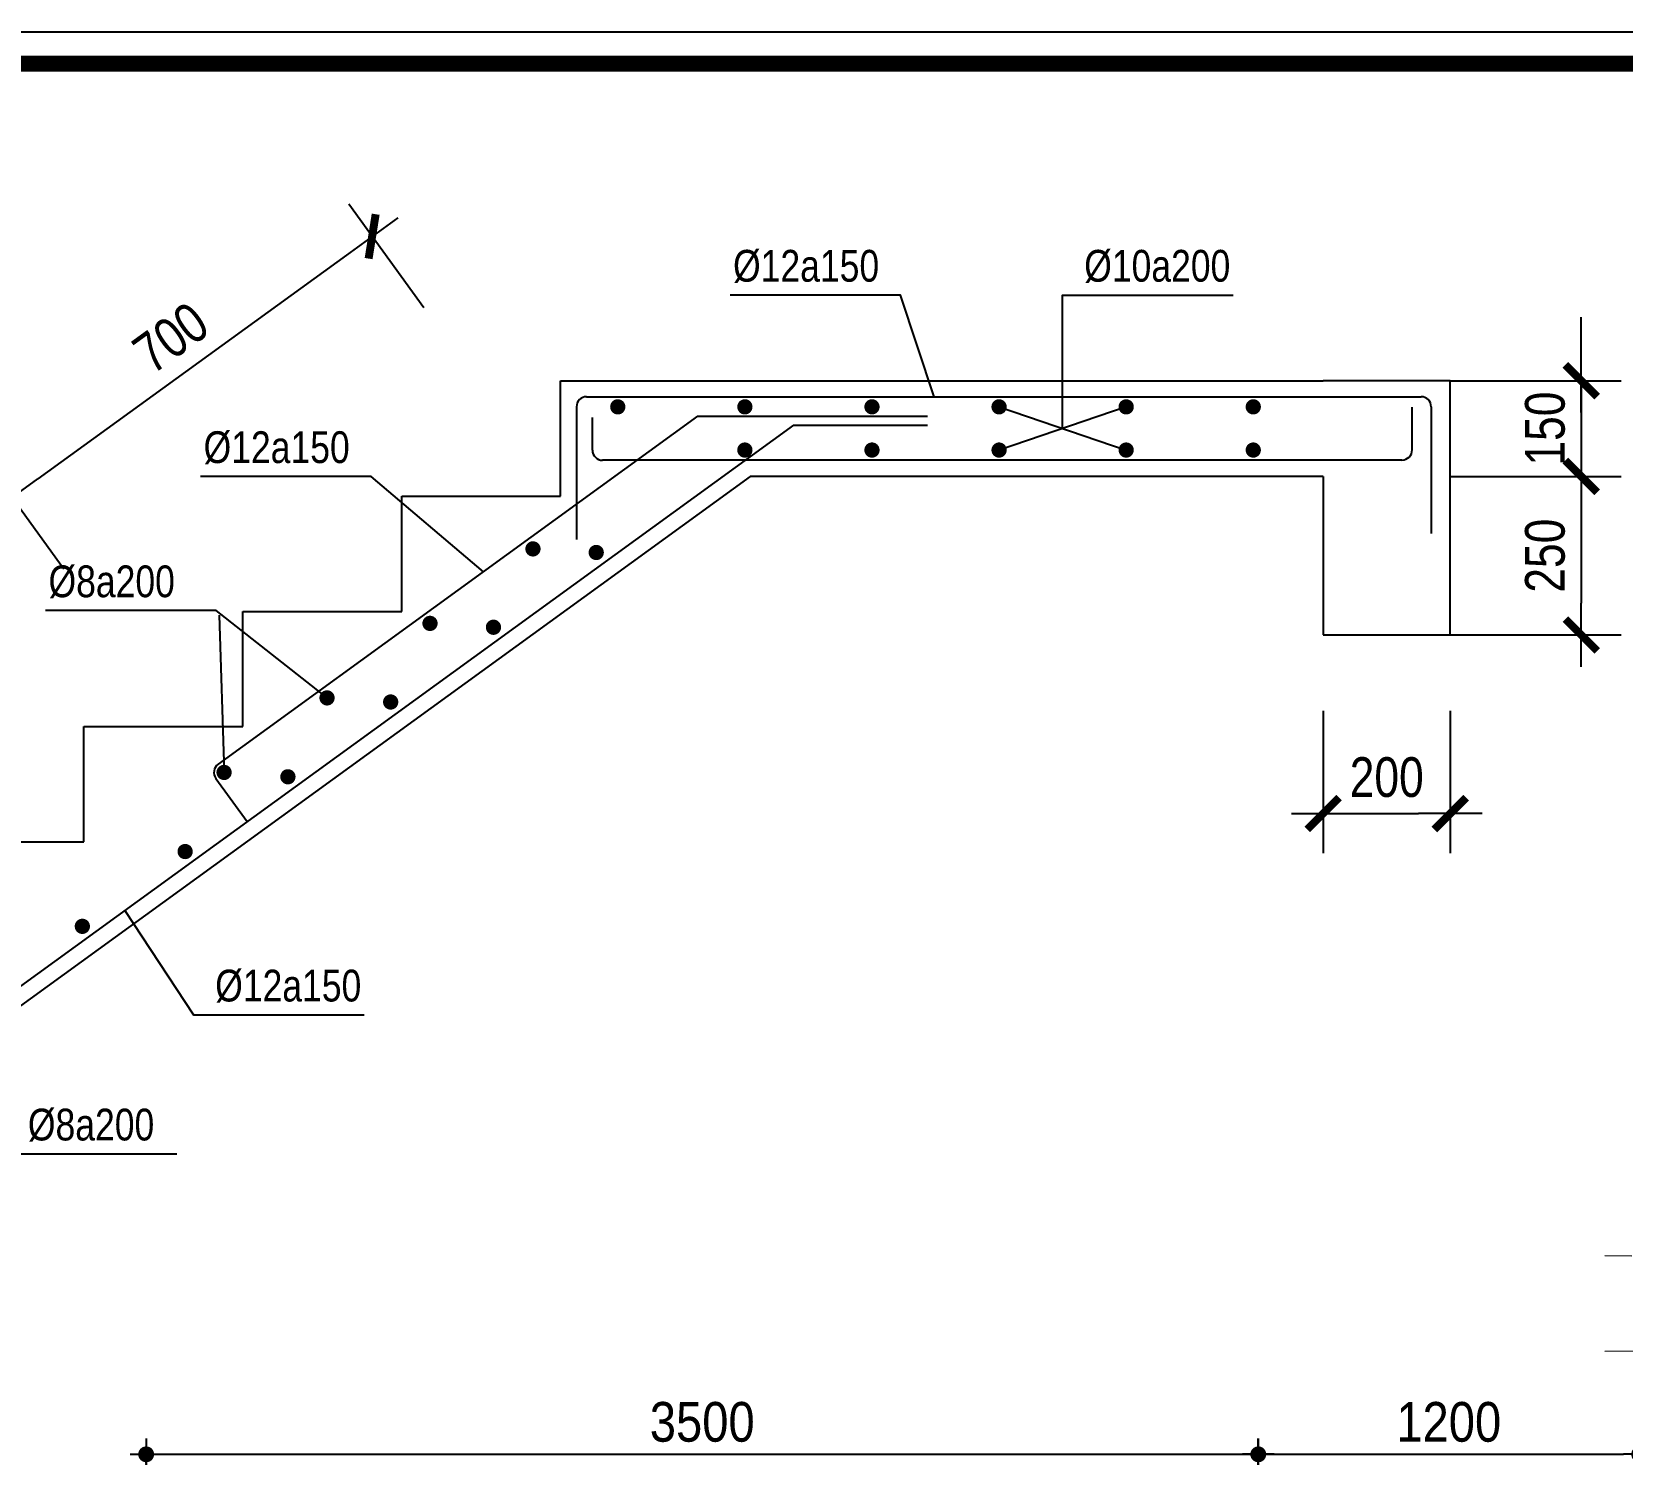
# Model space of a CAD drawing. Header units: millimetres. Extents: x 379264 to 1158416, y -283062 to 356890.
# Drawn here: x 885337 to 890342, y -6679 to -2202 of the extents above; entities that cross this region are included whole.
import ezdxf

# ---------------------------------------------------------------- set-up
doc = ezdxf.new("R2010")
doc.units = ezdxf.units.MM
doc.linetypes.add('CENTER', pattern=[2, 1.25, -0.25, 0.25, -0.25])
doc.linetypes.add('HIDDEN5', pattern=[2.8375, 1.25, -1.5875])
for name, color, linetype in [('02PM. TEXT B', 4, 'Continuous'), ('04PM. THIN', 7, 'Continuous'), ('05PM. FRAME', 4, 'Continuous'), ('08PM. SSS X', 6, 'Continuous'), ('11PM. DIM', 2, 'Continuous'), ('12PM. GRID', 8, 'CENTER'), ('13PM. HATCH', 8, 'Continuous'), ('BLOCK A - CHI TIET THANG 1$0$Concrete Line', 6, 'Continuous'), ('BLOCK A - CHI TIET THANG 1$0$Number Step', 94, 'Continuous'), ('BLOCK C - CHI TIET THANG 6$0$DnW', 20, 'Continuous')]:
    doc.layers.add(name, color=color, linetype=linetype)
doc.layers.add('keyplan TANG 1$0$Net Thay khac', color=250, linetype='Continuous', lineweight=15)
doc.styles.add('[PMDC2013]STYLE', font='arial.ttf', dxfattribs={"width": 0.8})
doc.styles.add('arial', font='arial.ttf', dxfattribs={"width": 0.85})
doc.dimstyles.new('Copy of 50', dxfattribs={"dimtxt": 125, "dimasz": 100, "dimexe": 125, "dimexo": 0, "dimgap": 50, "dimtad": 1, "dimdec": 0, "dimlfac": 0.5, "dimzin": 0, "dimdsep": 46, "dimtxsty": '[PMDC2013]STYLE', "dimblk": 'TICK', "dimcen": 0, "dimdle": 300, "dimclrd": 2, "dimclre": 2, "dimclrt": 4, "dimadec": 0, "dimazin": 0, "dimtfac": 0.004, "dimtdec": 0, "dimtix": 1, "dimtmove": 2, "dimatfit": 3, "dimldrblk": 'TICK', "dimfxl": 1, "dimtvp": 0.8, "dimtolj": 1, "dimtzin": 0, "dimarcsym": 0})
doc.dimstyles.new('RHE_50', dxfattribs={"dimscale": 50, "dimtxt": 2.5, "dimasz": 1, "dimexe": 0, "dimexo": 0, "dimgap": 0.75, "dimtad": 1, "dimdec": 0, "dimrnd": 10, "dimzin": 9, "dimdsep": 46, "dimtxsty": 'arial', "dimblk1": 'DOT', "dimblk2": 'DIMDOT', "dimsah": 1, "dimcen": 2, "dimdle": 3, "dimclre": 8, "dimclrt": 51, "dimadec": 0, "dimazin": 0, "dimtfac": 1, "dimtdec": 0, "dimtix": 1, "dimtmove": 2, "dimatfit": 3, "dimldrblk": 'DIMPIJL', "dimfxl": 1, "dimtvp": 1.8, "dimtolj": 1, "dimtzin": 0, "dimarcsym": 0})

# ---------------------------------------------------------------- blocks, each defined once
blk = doc.blocks.new('CHG_XX_Khung ten')
blk.add_lwpolyline([(15, 579), (826, 579), (826, 15), (15, 15)], close=True)
at = {"color": 4, "linetype": 'Continuous', "const_width": 1}
blk.add_lwpolyline([(17, 577), (824, 577), (824, 17), (17, 17)], close=True, dxfattribs=at)
blk = doc.blocks.new('keyplan TANG 1')
at = {"layer": 'keyplan TANG 1$0$Net Thay khac', "elevation": -73.3}
blk.add_lwpolyline([(-166533.8, -11922), (-162273.2, -11967.3)], dxfattribs=at)
at = {"layer": 'keyplan TANG 1$0$Net Thay khac'}
blk.add_lwpolyline([(-166533.8, -26961.7), (-157598.1, -26950.7)], dxfattribs=at)
blk = doc.blocks.new('A$C0B8E60C5')
at = {"layer": 'BLOCK C - CHI TIET THANG 6$0$DnW', "xscale": 0.02, "yscale": 0.02, "zscale": 0.02}
blk.add_blockref('keyplan TANG 1', (247.1, -3280), dxfattribs=at)
blk = doc.blocks.new('*U809')
at = {"const_width": 60}
for points in [[(-4970, 0, -1), (-5030, 0, -1)], [(-3970, 0, -1), (-4030, 0, -1)], [(-2970, 0, -1), (-3030, 0, -1)], [(-1970, 0, -1), (-2030, 0, -1)], [(-970, 0, -1), (-1030, 0, -1)], [(30, 0, -1), (-30, 0, -1)]]:
    blk.add_lwpolyline(points, format="xyb", close=True, dxfattribs=at)
blk = doc.blocks.new('*U811')
at = {"const_width": 60}
for points in [[(-3970, 0, -1), (-4030, 0, -1)], [(-2970, 0, -1), (-3030, 0, -1)], [(-1970, 0, -1), (-2030, 0, -1)], [(-970, 0, -1), (-1030, 0, -1)], [(30, 0, -1), (-30, 0, -1)]]:
    blk.add_lwpolyline(points, format="xyb", close=True, dxfattribs=at)
blk = doc.blocks.new('TICK')
at = {"color": 0, "linetype": 'ByBlock'}
blk.add_line((1, 0), (-1, 0), dxfattribs=at)
at = {"color": 7, "linetype": 'ByBlock', "const_width": 0.25}
blk.add_lwpolyline([(-0.5, -0.5), (0.5, 0.5)], dxfattribs=at)
blk = doc.blocks.new('*D452')
at = {"layer": '11PM. DIM', "color": 2, "lineweight": -2, "ltscale": 0.3, "transparency": 16777216}
for p, q in [((9470.1, 2973.9), (9233.5, 3299.9)), ((9226, 3140), (8254.7, 2435.3)), ((8337, 2151.7), (8100.4, 2477.7))]:
    blk.add_line(p, q, dxfattribs=at)
at = {"layer": 'Defpoints', "color": 0, "ltscale": 0.3, "transparency": 16777216}
for p in [(9470.1, 2973.9), (8173.8, 2376.5), (8337, 2151.7)]:
    blk.add_point(p, dxfattribs=at)
at = {"layer": '11PM. DIM', "color": 2, "lineweight": -2, "ltscale": 0.3, "transparency": 16777216, "xscale": 100, "yscale": 100, "zscale": 100}
for p, rotation in [((9306.9, 3198.7), 35.9639407009278), ((8173.8, 2376.5), 215.9639407009278)]:
    blk.add_blockref('TICK', p, dxfattribs=dict(at, rotation=rotation))
at = {"layer": '11PM. DIM', "color": 4, "ltscale": 0.3, "transparency": 16777216, "insert": (8673.5, 2879.8), "char_height": 125, "attachment_point": 5, "rotation": 35.9639, "style": '[PMDC2013]STYLE'}
blk.add_mtext('\\A1;700', dxfattribs=at)
blk = doc.blocks.new('*D453')
at = {"layer": '11PM. DIM', "color": 2, "lineweight": -2, "ltscale": 0.3, "transparency": 16777216}
for p, q in [((12300, 1705.7), (12300, 1257.3)), ((12700, 1705.7), (12700, 1257.3)), ((12400, 1382.3), (12600, 1382.3))]:
    blk.add_line(p, q, dxfattribs=at)
at = {"layer": 'Defpoints', "color": 0, "ltscale": 0.3, "transparency": 16777216}
for p in [(12300, 1705.7), (12700, 1705.7), (12700, 1382.3)]:
    blk.add_point(p, dxfattribs=at)
at = {"layer": '11PM. DIM', "color": 2, "lineweight": -2, "ltscale": 0.3, "transparency": 16777216, "xscale": 100, "yscale": 100, "zscale": 100, "rotation": 180}
blk.add_blockref('TICK', (12300, 1382.3), dxfattribs=at)
at = {"layer": '11PM. DIM', "color": 2, "lineweight": -2, "ltscale": 0.3, "transparency": 16777216, "xscale": 100, "yscale": 100, "zscale": 100}
blk.add_blockref('TICK', (12700, 1382.3), dxfattribs=at)
at = {"layer": '11PM. DIM', "color": 4, "ltscale": 0.3, "transparency": 16777216, "insert": (12500, 1496.1), "char_height": 125, "attachment_point": 5, "style": '[PMDC2013]STYLE'}
blk.add_mtext('\\A1;200', dxfattribs=at)
blk = doc.blocks.new('*U812')
at = {"const_width": 60}
for points in [[(-30, 0, 1), (30, 0, 1)], [(970, 0, 1), (1030, 0, 1)], [(1970, 0, 1), (2030, 0, 1)], [(2970, 0, 1), (3030, 0, 1)]]:
    blk.add_lwpolyline(points, format="xyb", close=True, dxfattribs=at)
blk = doc.blocks.new('*U442')
at = {"const_width": 60}
for points in [[(-9970, 0, -1), (-10030, 0, -1)], [(-8970, 0, -1), (-9030, 0, -1)], [(-7970, 0, -1), (-8030, 0, -1)], [(-6970, 0, -1), (-7030, 0, -1)], [(-5970, 0, -1), (-6030, 0, -1)], [(-4970, 0, -1), (-5030, 0, -1)], [(-3970, 0, -1), (-4030, 0, -1)], [(-2970, 0, -1), (-3030, 0, -1)], [(-1970, 0, -1), (-2030, 0, -1)], [(-970, 0, -1), (-1030, 0, -1)], [(30, 0, -1), (-30, 0, -1)]]:
    blk.add_lwpolyline(points, format="xyb", close=True, dxfattribs=at)
blk = doc.blocks.new('*D448')
at = {"layer": 'BLOCK A - CHI TIET THANG 1$0$Number Step', "color": 2, "lineweight": -2, "transparency": 16777216}
for p, q in [((13112.4, 2844.2), (13112.4, 2944.2)), ((12700, 2744.2), (13237.4, 2744.2)), ((13112.4, 2744.2), (13112.4, 2443.4)), ((12700, 2443.4), (13237.4, 2443.4)), ((13112.4, 2343.4), (13112.4, 2243.4))]:
    blk.add_line(p, q, dxfattribs=at)
at = {"layer": 'Defpoints', "color": 0, "transparency": 16777216}
for p in [(12700, 2744.2), (12700, 2443.4), (13112.4, 2443.4)]:
    blk.add_point(p, dxfattribs=at)
at = {"layer": 'BLOCK A - CHI TIET THANG 1$0$Number Step', "color": 2, "lineweight": -2, "transparency": 16777216, "xscale": 100, "yscale": 100, "zscale": 100}
for p, rotation in [((13112.4, 2744.2), 270), ((13112.4, 2443.4), 90)]:
    blk.add_blockref('TICK', p, dxfattribs=dict(at, rotation=rotation))
at = {"layer": 'BLOCK A - CHI TIET THANG 1$0$Number Step', "color": 4, "transparency": 16777216, "insert": (12998.6, 2593.8), "char_height": 125, "attachment_point": 5, "rotation": 90, "style": '[PMDC2013]STYLE'}
blk.add_mtext('\\A1;150', dxfattribs=at)
blk = doc.blocks.new('*D449')
at = {"layer": 'BLOCK A - CHI TIET THANG 1$0$Number Step', "color": 2, "lineweight": -2, "transparency": 16777216}
for p, q in [((12700, 2443.4), (13237.4, 2443.4)), ((13112.4, 2343.4), (13112.4, 2044.2)), ((12700, 1944.2), (13237.4, 1944.2))]:
    blk.add_line(p, q, dxfattribs=at)
at = {"layer": 'Defpoints', "color": 0, "transparency": 16777216}
for p in [(12700, 2443.4), (12700, 1944.2), (13112.4, 1944.2)]:
    blk.add_point(p, dxfattribs=at)
at = {"layer": 'BLOCK A - CHI TIET THANG 1$0$Number Step', "color": 2, "lineweight": -2, "transparency": 16777216, "xscale": 100, "yscale": 100, "zscale": 100}
for p, rotation in [((13112.4, 2443.4), 90), ((13112.4, 1944.2), 270)]:
    blk.add_blockref('TICK', p, dxfattribs=dict(at, rotation=rotation))
at = {"layer": 'BLOCK A - CHI TIET THANG 1$0$Number Step', "color": 4, "transparency": 16777216, "insert": (12998.6, 2193.8), "char_height": 125, "attachment_point": 5, "rotation": 90, "style": '[PMDC2013]STYLE'}
blk.add_mtext('\\A1;250', dxfattribs=at)
blk = doc.blocks.new('DIMDOT')
for p, q in [((1, 0), (-1, 0)), ((0, -1), (0, 1))]:
    blk.add_line(p, q)
at = {"const_width": 0.5}
blk.add_lwpolyline([(-0.25, 0, 1), (0.25, 0, 1)], format="xyb", close=True, dxfattribs=at)
blk = doc.blocks.new('*D842')
at = {"layer": '11PM. DIM', "color": 8, "linetype": 'HIDDEN5', "lineweight": -2, "transparency": 16777216}
for p, q in [((49460.9, 23992), (49460.9, 24383.4)), ((52960.9, 23792), (52960.9, 24383.4))]:
    blk.add_line(p, q, dxfattribs=at)
at = {"layer": '11PM. DIM', "color": 0, "lineweight": -2, "transparency": 16777216}
blk.add_line((49510.9, 24383.4), (52910.9, 24383.4), dxfattribs=at)
at = {"layer": 'Defpoints', "color": 0, "transparency": 16777216}
for p in [(52960.9, 24383.4), (49460.9, 23992), (52960.9, 23792)]:
    blk.add_point(p, dxfattribs=at)
at = {"layer": '11PM. DIM', "color": 0, "lineweight": -2, "transparency": 16777216, "xscale": 50, "yscale": 50, "zscale": 50, "rotation": 180}
blk.add_blockref('DIMDOT', (49460.9, 24383.4), dxfattribs=at)
at = {"layer": '11PM. DIM', "color": 0, "lineweight": -2, "transparency": 16777216, "xscale": 50, "yscale": 50, "zscale": 50}
blk.add_blockref('DIMDOT', (52960.9, 24383.4), dxfattribs=at)
at = {"layer": '11PM. DIM', "color": 51, "transparency": 16777216, "insert": (51210.9, 24484.8), "char_height": 125, "attachment_point": 5, "style": 'arial'}
blk.add_mtext('\\A1;3500', dxfattribs=at)
blk = doc.blocks.new('_Dot')
at = {"color": 0, "linetype": 'ByBlock', "lineweight": -2}
blk.add_line((-0.5, 0), (-1, 0), dxfattribs=at)
at = {"color": 0, "linetype": 'ByBlock', "const_width": 0.5}
blk.add_lwpolyline([(-0.25, 0, 1), (0.25, 0, 1)], format="xyb", close=True, dxfattribs=at)
blk = doc.blocks.new('DIMPIJL')
at = {"linetype": 'ByBlock'}
blk.add_solid([(-2.5, 0.42), (-2.5, -0.42), (0, 0)], dxfattribs=at)
blk = doc.blocks.new('*D843')
at = {"layer": '11PM. DIM', "color": 8, "linetype": 'HIDDEN5', "lineweight": -2, "transparency": 16777216}
for p, q in [((52960.9, 24097.6), (52960.9, 24383.4)), ((54159.9, 24097.6), (54159.9, 24383.4))]:
    blk.add_line(p, q, dxfattribs=at)
at = {"layer": '11PM. DIM', "color": 0, "lineweight": -2, "transparency": 16777216}
blk.add_line((53010.9, 24383.4), (54109.9, 24383.4), dxfattribs=at)
at = {"layer": 'Defpoints', "color": 0, "transparency": 16777216}
for p in [(54159.9, 24383.4), (52960.9, 24097.6), (54159.9, 24097.6)]:
    blk.add_point(p, dxfattribs=at)
at = {"layer": '11PM. DIM', "color": 0, "lineweight": -2, "transparency": 16777216, "xscale": 50, "yscale": 50, "zscale": 50, "rotation": 180}
blk.add_blockref('DIMDOT', (52960.9, 24383.4), dxfattribs=at)
at = {"layer": '11PM. DIM', "color": 0, "lineweight": -2, "transparency": 16777216, "xscale": 50, "yscale": 50, "zscale": 50}
blk.add_blockref('DIMDOT', (54159.9, 24383.4), dxfattribs=at)
at = {"layer": '11PM. DIM', "color": 51, "transparency": 16777216, "insert": (53560.4, 24484.7), "char_height": 125, "attachment_point": 5, "style": 'arial'}
blk.add_mtext('\\A1;1200', dxfattribs=at)
blk = doc.blocks.new('33333')
at = {"layer": '04PM. THIN'}
for p, q in [((11280, 2662.2), (11680, 2526.2)), ((11680, 2662.2), (11280, 2526.2)), ((11280, 2662.2), (11680, 2526.2)), ((11680, 2662.2), (11280, 2526.2)), ((8825.3, 2006.8), (8840.9, 1511.6))]:
    blk.add_line(p, q, dxfattribs=at)
at = {"layer": '04PM. THIN', "flags": 128}
for points in [[(11075.6, 2694.2), (10969.9, 3014.2), (10433.3, 3014.2)], [(11480, 2594.2), (11480, 3014.2), (12016.6, 3014.2)], [(9656.9, 2143.3), (9303.5, 2443.3), (8767, 2443.3)], [(9165, 1746.1), (8815.5, 2021), (8278.9, 2021)], [(8528.1, 1077.1), (8744.9, 748.6), (9281.5, 748.6)]]:
    blk.add_lwpolyline(points, dxfattribs=at)
at = {"layer": '04PM. THIN', "elevation": 0, "flags": 128}
blk.add_lwpolyline([(7737.5, 571.6), (8155.5, 311.2), (8692, 311.2)], dxfattribs=at)
at = {"layer": '05PM. FRAME', "ltscale": 0.25}
for p, q in [((9900, 2381.4), (9900, 2744.2)), ((9900, 2744.2), (12300, 2744.2)), ((12700, 2744.2), (12300, 2744.2)), ((12700, 1944.2), (12700, 2744.2)), ((10496.3, 2443.4), (6497.4, -458.1)), ((12300, 2443.4), (10496.3, 2443.4)), ((12300, 2443.4), (12300, 1944.2)), ((9400, 2018.6), (9400, 2381.4)), ((9400, 2381.4), (9900, 2381.4)), ((8900, 1655.8), (8900, 2018.6)), ((8900, 2018.6), (9400, 2018.6)), ((12300, 1944.2), (12700, 1944.2)), ((8400, 1293), (8400, 1655.8)), ((8400, 1655.8), (8900, 1655.8)), ((7900, 1293), (8400, 1293))]:
    blk.add_line(p, q, dxfattribs=at)
at = {"layer": '08PM. SSS X', "ltscale": 400}
for p, q in [((9950, 2662.2), (9950, 2245.2)), ((9982, 2694.2), (12608, 2694.2)), ((12580, 2526.7), (12580, 2661.2)), ((12640, 2662.1), (12640, 2263.4)), ((10331.3, 2632.6), (8822.1, 1537.5)), ((10000, 2526.2), (10000, 2628.9)), ((10331.3, 2632.6), (11055.1, 2632.6)), ((10632.6, 2604.1), (11055.1, 2604.1)), ((12548, 2494.2), (10032, 2494.2)), ((8815, 1492.8), (8913.7, 1356.9))]:
    blk.add_line(p, q, dxfattribs=at)
for centre, start, end in [((9982, 2662.2), 90, 180), ((12608, 2662.2), 0, 90), ((10032, 2526.2), 180, 270), ((12548, 2526.7), 270, 0), ((8840.9, 1511.6), 125.9639, 215.9639)]:
    blk.add_arc(centre, 32, start, end, dxfattribs=at)
at = {"layer": 'BLOCK A - CHI TIET THANG 1$0$Concrete Line', "color": 6}
blk.add_line((10632.6, 2604.1), (6502.1, -392.9), dxfattribs=at)
at = {"layer": '04PM. THIN', "xscale": -0.4, "yscale": 0.4, "zscale": 0.4}
blk.add_blockref('*U809', (10080, 2662.2), dxfattribs=at)
at = {"layer": '04PM. THIN'}
for name, p, xscale, yscale, zscale, rotation in [('*U811', (10480, 2526.2), 0.4, 0.4, 0.4, 180), ('*U442', (6777.6, -149.4, 0), 0.3999999999999994, 0.3999999999999994, 0.3999999999999994, 216.0365406589391), ('*U812', (8840.9, 1511.6), -0.3999999999999994, 0.3999999999999994, 0.3999999999999994, 215.8913407423544)]:
    blk.add_blockref(name, p, dxfattribs=dict(at, xscale=xscale, yscale=yscale, zscale=zscale, rotation=rotation))
at = {"layer": '02PM. TEXT B', "color": 4, "style": '[PMDC2013]STYLE', "width": 0.8}
for s, p in [('%%C12a150', (10442.8, 3056.2)), ('%%C10a200', (11548, 3056.2)), ('%%C12a150', (8776.5, 2485.3)), ('%%C8a200', (8288.4, 2063)), ('%%C12a150', (8813, 790.6)), ('%%C8a200', (8223.5, 353.2, 0))]:
    blk.add_text(s, height=100, dxfattribs=at).set_placement(p)
at = {"layer": '11PM. DIM', "ltscale": 0.3}
dim = blk.add_linear_dim(base=(8173.8, 2376.5), p1=(9470.1, 2973.9), p2=(8337, 2151.7), angle=215.9639, dimstyle='Copy of 50', dxfattribs=at)
dim.commit()
dim.dimension.update_dxf_attribs({"geometry": '*D452', "text_midpoint": (8673.5, 2879.8)})
dim = blk.add_linear_dim(base=(12700, 1382.3), p1=(12300, 1705.7), p2=(12700, 1705.7), dimstyle='Copy of 50', dxfattribs=at)
dim.commit()
dim.dimension.update_dxf_attribs({"geometry": '*D453', "text_midpoint": (12500, 1496.1)})
at = {"layer": 'BLOCK A - CHI TIET THANG 1$0$Number Step'}
for base, p1, p2, picture, middle in [((13112.4, 2443.4), (12700, 2744.2), (12700, 2443.4), '*D448', (12998.6, 2593.8)), ((13112.4, 1944.2), (12700, 2443.4), (12700, 1944.2), '*D449', (12998.6, 2193.8))]:
    dim = blk.add_linear_dim(base=base, p1=p1, p2=p2, angle=90, dimstyle='Copy of 50', dxfattribs=at)
    dim.commit()
    dim.dimension.update_dxf_attribs({"geometry": picture, "text_midpoint": middle})
blk = doc.blocks.new('A$C7660106D')
at = {"layer": '11PM. DIM'}
for base, p1, p2, picture, middle in [((3850, 23459.2), (350, 23067.8), (3850, 22867.8), '*D842', (2100, 23560.6)), ((5049, 23459.2), (3850, 23173.4), (5049, 23173.4), '*D843', (4449.5, 23560.5))]:
    dim = blk.add_linear_dim(base=base, p1=p1, p2=p2, dimstyle='RHE_50', dxfattribs=at)
    dim.commit()
    dim.dimension.update_dxf_attribs({"geometry": picture, "text_midpoint": middle, "insert": (-49110.9, -924.2)})

msp = doc.modelspace()

# ---------------------------------------------------------------- block references
at = {"layer": '04PM. THIN', "xscale": 50, "yscale": 50, "zscale": 50}
msp.add_blockref('CHG_XX_Khung ten', (862079.92, -31152.33), dxfattribs=at)

# ---------------------------------------------------------------- next in the draw order: block references
at = {"layer": '12PM. GRID'}
msp.add_blockref('A$C0B8E60C5', (893371.15, -2535.45), dxfattribs=at)
at = {"layer": '13PM. HATCH'}
msp.add_blockref('A$C7660106D', (885346.8, -30138.88), dxfattribs=at)

# ---------------------------------------------------------------- next in the draw order: block references
at = {"layer": 'BLOCK A - CHI TIET THANG 1$0$Number Step'}
msp.add_blockref('33333', (877101.04, -6044.98), dxfattribs=at)

doc.saveas('drawing.dxf')
